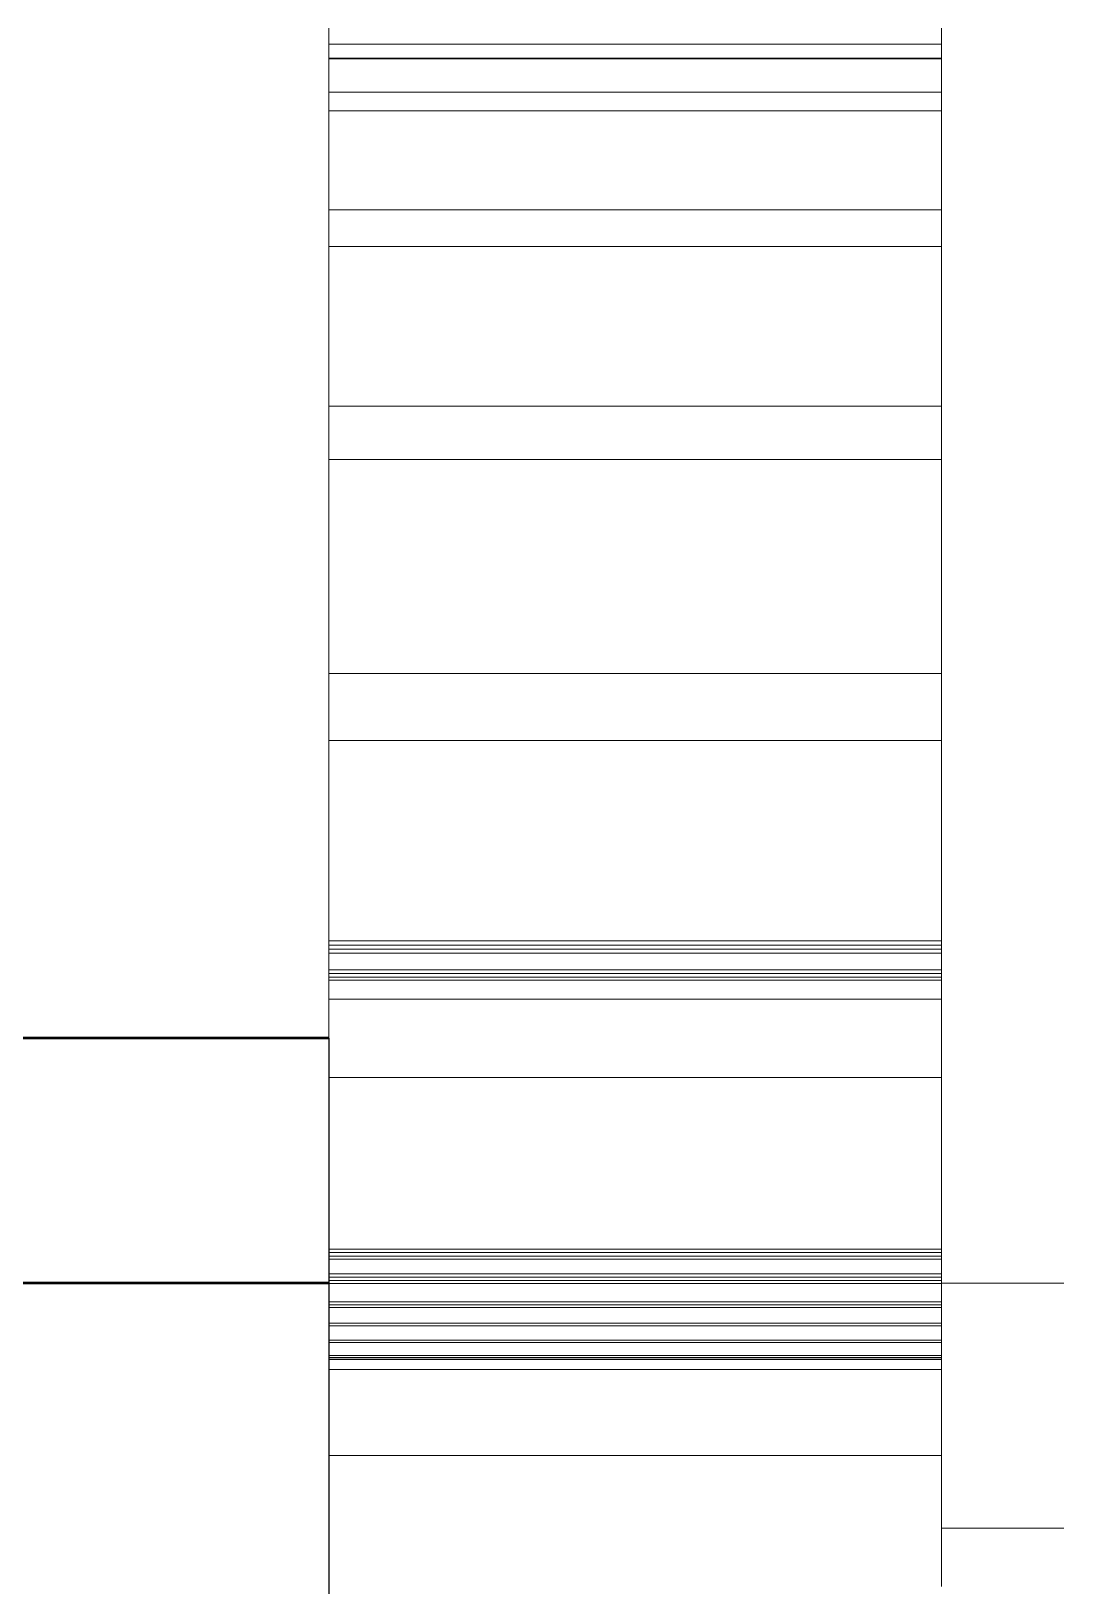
# Model space of a CAD drawing. Header units: millimetres. Extents: x 278858 to 279223, y 218711 to 219074.
# Drawn here: x 279137.7 to 279146.13, y 218819.36 to 218832.05 of the extents above; entities that cross this region are included whole.
import ezdxf

# ---------------------------------------------------------------- set-up
doc = ezdxf.new("R2010")
doc.units = ezdxf.units.MM
doc.header["$LTSCALE"] = 2
doc.layers.add('AM_9', color=251, linetype='Continuous', lineweight=15)
doc.layers.add('Visibile (ANSI)', color=7, linetype='Continuous', lineweight=50)

msp = doc.modelspace()

# ---------------------------------------------------------------- linework, layer by layer
msp.add_line((279140.131, 218823.828), (279140.131, 218807.828))
at = {"layer": 'AM_9'}
for p, q in [((279140.131, 218831.942), (279140.131, 218832.074)), ((279145.131, 218832.074), (279145.131, 218831.942)), ((279140.131, 218831.942), (279140.131, 218831.828)), ((279140.131, 218831.942), (279145.131, 218831.942)), ((279145.131, 218831.828), (279145.131, 218831.942)), ((279140.131, 218831.828), (279140.131, 218831.824)), ((279140.131, 218831.828), (279145.131, 218831.828)), ((279140.131, 218831.759), (279140.131, 218831.824)), ((279140.131, 218831.824), (279145.131, 218831.824)), ((279145.131, 218831.824), (279145.131, 218831.828)), ((279145.131, 218831.824), (279145.131, 218831.759)), ((279140.131, 218831.694), (279140.131, 218831.759)), ((279140.131, 218831.63), (279140.131, 218831.694)), ((279145.131, 218831.759), (279145.131, 218831.694)), ((279145.131, 218831.694), (279145.131, 218831.63)), ((279140.131, 218831.568), (279140.131, 218831.63)), ((279140.131, 218831.551), (279140.131, 218831.568)), ((279140.131, 218831.551), (279140.131, 218831.398)), ((279140.131, 218831.551), (279145.131, 218831.551)), ((279145.131, 218831.63), (279145.131, 218831.568)), ((279145.131, 218831.568), (279145.131, 218831.551)), ((279145.131, 218831.398), (279145.131, 218831.551)), ((279140.131, 218831.327), (279140.131, 218831.398)), ((279140.131, 218831.398), (279145.131, 218831.398)), ((279140.131, 218831.257), (279140.131, 218831.327)), ((279145.131, 218831.398), (279145.131, 218831.327)), ((279145.131, 218831.327), (279145.131, 218831.257)), ((279140.131, 218831.189), (279140.131, 218831.257)), ((279140.131, 218831.121), (279140.131, 218831.189)), ((279145.131, 218831.257), (279145.131, 218831.189)), ((279145.131, 218831.189), (279145.131, 218831.121)), ((279140.131, 218831.055), (279140.131, 218831.121)), ((279140.131, 218830.99), (279140.131, 218831.055)), ((279145.131, 218831.121), (279145.131, 218831.055)), ((279145.131, 218831.055), (279145.131, 218830.99)), ((279140.131, 218830.926), (279140.131, 218830.99)), ((279140.131, 218830.863), (279140.131, 218830.926)), ((279145.131, 218830.99), (279145.131, 218830.926)), ((279145.131, 218830.926), (279145.131, 218830.863)), ((279140.131, 218830.802), (279140.131, 218830.863)), ((279140.131, 218830.742), (279140.131, 218830.802)), ((279145.131, 218830.863), (279145.131, 218830.802)), ((279145.131, 218830.802), (279145.131, 218830.742)), ((279140.131, 218830.683), (279140.131, 218830.742)), ((279140.131, 218830.625), (279140.131, 218830.683)), ((279145.131, 218830.742), (279145.131, 218830.683)), ((279145.131, 218830.683), (279145.131, 218830.625)), ((279140.131, 218830.591), (279140.131, 218830.625)), ((279140.131, 218830.591), (279140.131, 218830.291)), ((279140.131, 218830.591), (279145.131, 218830.591)), ((279145.131, 218830.625), (279145.131, 218830.591)), ((279145.131, 218830.291), (279145.131, 218830.591)), ((279140.131, 218830.218), (279140.131, 218830.291)), ((279140.131, 218830.291), (279145.131, 218830.291)), ((279145.131, 218830.291), (279145.131, 218830.218)), ((279140.131, 218830.146), (279140.131, 218830.218)), ((279145.131, 218830.218), (279145.131, 218830.146)), ((279140.131, 218830.076), (279140.131, 218830.146)), ((279140.131, 218830.007), (279140.131, 218830.076)), ((279145.131, 218830.146), (279145.131, 218830.076)), ((279145.131, 218830.076), (279145.131, 218830.007)), ((279140.131, 218829.939), (279140.131, 218830.007)), ((279140.131, 218829.872), (279140.131, 218829.939)), ((279145.131, 218830.007), (279145.131, 218829.939)), ((279145.131, 218829.939), (279145.131, 218829.872)), ((279140.131, 218829.807), (279140.131, 218829.872)), ((279140.131, 218829.743), (279140.131, 218829.807)), ((279145.131, 218829.872), (279145.131, 218829.807)), ((279145.131, 218829.807), (279145.131, 218829.743)), ((279140.131, 218829.681), (279140.131, 218829.743)), ((279140.131, 218829.62), (279140.131, 218829.681)), ((279145.131, 218829.743), (279145.131, 218829.681)), ((279145.131, 218829.681), (279145.131, 218829.62)), ((279140.131, 218829.56), (279140.131, 218829.62)), ((279140.131, 218829.502), (279140.131, 218829.56)), ((279145.131, 218829.62), (279145.131, 218829.56)), ((279145.131, 218829.56), (279145.131, 218829.502)), ((279140.131, 218829.445), (279140.131, 218829.502)), ((279140.131, 218829.389), (279140.131, 218829.445)), ((279140.131, 218829.335), (279140.131, 218829.389)), ((279145.131, 218829.502), (279145.131, 218829.445)), ((279145.131, 218829.445), (279145.131, 218829.389)), ((279145.131, 218829.389), (279145.131, 218829.335)), ((279140.131, 218829.282), (279140.131, 218829.335)), ((279140.131, 218829.231), (279140.131, 218829.282)), ((279145.131, 218829.335), (279145.131, 218829.282)), ((279145.131, 218829.282), (279145.131, 218829.231)), ((279140.131, 218829.181), (279140.131, 218829.231)), ((279140.131, 218829.132), (279140.131, 218829.181)), ((279145.131, 218829.231), (279145.131, 218829.181)), ((279145.131, 218829.181), (279145.131, 218829.132)), ((279140.131, 218829.085), (279140.131, 218829.132)), ((279140.131, 218829.039), (279140.131, 218829.085)), ((279140.131, 218828.995), (279140.131, 218829.039)), ((279145.131, 218829.132), (279145.131, 218829.085)), ((279145.131, 218829.085), (279145.131, 218829.039)), ((279145.131, 218829.039), (279145.131, 218828.995)), ((279140.131, 218828.986), (279140.131, 218828.995)), ((279140.131, 218828.986), (279140.131, 218828.552)), ((279140.131, 218828.986), (279145.131, 218828.986)), ((279145.131, 218828.995), (279145.131, 218828.986)), ((279145.131, 218828.552), (279145.131, 218828.986)), ((279140.131, 218828.48), (279140.131, 218828.552)), ((279140.131, 218828.552), (279145.131, 218828.552)), ((279145.131, 218828.552), (279145.131, 218828.48)), ((279140.131, 218828.409), (279140.131, 218828.48)), ((279140.131, 218828.34), (279140.131, 218828.409)), ((279145.131, 218828.48), (279145.131, 218828.409)), ((279145.131, 218828.409), (279145.131, 218828.34)), ((279140.131, 218828.272), (279140.131, 218828.34)), ((279140.131, 218828.206), (279140.131, 218828.272)), ((279145.131, 218828.34), (279145.131, 218828.272)), ((279145.131, 218828.272), (279145.131, 218828.206)), ((279140.131, 218828.141), (279140.131, 218828.206)), ((279140.131, 218828.077), (279140.131, 218828.141)), ((279145.131, 218828.206), (279145.131, 218828.141)), ((279145.131, 218828.141), (279145.131, 218828.077)), ((279140.131, 218828.015), (279140.131, 218828.077)), ((279140.131, 218827.954), (279140.131, 218828.015)), ((279145.131, 218828.077), (279145.131, 218828.015)), ((279145.131, 218828.015), (279145.131, 218827.954)), ((279140.131, 218827.895), (279140.131, 218827.954)), ((279140.131, 218827.837), (279140.131, 218827.895)), ((279145.131, 218827.954), (279145.131, 218827.895)), ((279145.131, 218827.895), (279145.131, 218827.837)), ((279140.131, 218827.781), (279140.131, 218827.837)), ((279140.131, 218827.726), (279140.131, 218827.781)), ((279145.131, 218827.837), (279145.131, 218827.781)), ((279145.131, 218827.781), (279145.131, 218827.726)), ((279140.131, 218827.673), (279140.131, 218827.726)), ((279140.131, 218827.621), (279140.131, 218827.673)), ((279140.131, 218827.57), (279140.131, 218827.621)), ((279145.131, 218827.726), (279145.131, 218827.673)), ((279145.131, 218827.673), (279145.131, 218827.621)), ((279145.131, 218827.621), (279145.131, 218827.57)), ((279140.131, 218827.521), (279140.131, 218827.57)), ((279140.131, 218827.474), (279140.131, 218827.521)), ((279145.131, 218827.57), (279145.131, 218827.521)), ((279145.131, 218827.521), (279145.131, 218827.474)), ((279140.131, 218827.427), (279140.131, 218827.474)), ((279140.131, 218827.382), (279140.131, 218827.427)), ((279140.131, 218827.339), (279140.131, 218827.382)), ((279145.131, 218827.474), (279145.131, 218827.427)), ((279145.131, 218827.427), (279145.131, 218827.382)), ((279145.131, 218827.382), (279145.131, 218827.339)), ((279140.131, 218827.297), (279140.131, 218827.339)), ((279140.131, 218827.256), (279140.131, 218827.297)), ((279140.131, 218827.217), (279140.131, 218827.256)), ((279145.131, 218827.339), (279145.131, 218827.297)), ((279145.131, 218827.297), (279145.131, 218827.256)), ((279145.131, 218827.256), (279145.131, 218827.217)), ((279140.131, 218827.179), (279140.131, 218827.217)), ((279140.131, 218827.143), (279140.131, 218827.179)), ((279140.131, 218827.108), (279140.131, 218827.143)), ((279140.131, 218827.074), (279140.131, 218827.108)), ((279145.131, 218827.217), (279145.131, 218827.179)), ((279145.131, 218827.179), (279145.131, 218827.143)), ((279145.131, 218827.143), (279145.131, 218827.108)), ((279145.131, 218827.108), (279145.131, 218827.074)), ((279140.131, 218827.042), (279140.131, 218827.074)), ((279140.131, 218827.011), (279140.131, 218827.042)), ((279140.131, 218826.982), (279140.131, 218827.011)), ((279140.131, 218826.953), (279140.131, 218826.982)), ((279145.131, 218827.074), (279145.131, 218827.042)), ((279145.131, 218827.042), (279145.131, 218827.011)), ((279145.131, 218827.011), (279145.131, 218826.982)), ((279145.131, 218826.982), (279145.131, 218826.953)), ((279140.131, 218826.926), (279140.131, 218826.953)), ((279140.131, 218826.901), (279140.131, 218826.926)), ((279140.131, 218826.877), (279140.131, 218826.901)), ((279140.131, 218826.854), (279140.131, 218826.877)), ((279140.131, 218826.832), (279140.131, 218826.854)), ((279145.131, 218826.953), (279145.131, 218826.926)), ((279145.131, 218826.926), (279145.131, 218826.901)), ((279145.131, 218826.901), (279145.131, 218826.877)), ((279145.131, 218826.877), (279145.131, 218826.854)), ((279145.131, 218826.854), (279145.131, 218826.832)), ((279140.131, 218826.812), (279140.131, 218826.832)), ((279140.131, 218826.806), (279140.131, 218826.812)), ((279140.131, 218826.806), (279140.131, 218826.258)), ((279140.131, 218826.806), (279145.131, 218826.806)), ((279145.131, 218826.832), (279145.131, 218826.812)), ((279145.131, 218826.812), (279145.131, 218826.806)), ((279145.131, 218826.258), (279145.131, 218826.806)), ((279140.131, 218826.189), (279140.131, 218826.258)), ((279140.131, 218826.258), (279145.131, 218826.258)), ((279145.131, 218826.258), (279145.131, 218826.189)), ((279140.131, 218826.123), (279140.131, 218826.189)), ((279140.131, 218826.058), (279140.131, 218826.123)), ((279145.131, 218826.189), (279145.131, 218826.123)), ((279145.131, 218826.123), (279145.131, 218826.058)), ((279140.131, 218825.994), (279140.131, 218826.058)), ((279140.131, 218825.932), (279140.131, 218825.994)), ((279145.131, 218826.058), (279145.131, 218825.994)), ((279145.131, 218825.994), (279145.131, 218825.932)), ((279140.131, 218825.871), (279140.131, 218825.932)), ((279140.131, 218825.812), (279140.131, 218825.871)), ((279145.131, 218825.932), (279145.131, 218825.871)), ((279145.131, 218825.871), (279145.131, 218825.812)), ((279140.131, 218825.754), (279140.131, 218825.812)), ((279140.131, 218825.698), (279140.131, 218825.754)), ((279145.131, 218825.812), (279145.131, 218825.754)), ((279145.131, 218825.754), (279145.131, 218825.698)), ((279140.131, 218825.643), (279140.131, 218825.698)), ((279140.131, 218825.59), (279140.131, 218825.643)), ((279140.131, 218825.538), (279140.131, 218825.59)), ((279145.131, 218825.698), (279145.131, 218825.643)), ((279145.131, 218825.643), (279145.131, 218825.59)), ((279145.131, 218825.59), (279145.131, 218825.538)), ((279140.131, 218825.488), (279140.131, 218825.538)), ((279140.131, 218825.439), (279140.131, 218825.488)), ((279145.131, 218825.538), (279145.131, 218825.488)), ((279145.131, 218825.488), (279145.131, 218825.439)), ((279140.131, 218825.391), (279140.131, 218825.439)), ((279140.131, 218825.345), (279140.131, 218825.391)), ((279140.131, 218825.301), (279140.131, 218825.345)), ((279145.131, 218825.439), (279145.131, 218825.391)), ((279145.131, 218825.391), (279145.131, 218825.345)), ((279145.131, 218825.345), (279145.131, 218825.301)), ((279140.131, 218825.257), (279140.131, 218825.301)), ((279140.131, 218825.215), (279140.131, 218825.257)), ((279140.131, 218825.175), (279140.131, 218825.215)), ((279145.131, 218825.301), (279145.131, 218825.257)), ((279145.131, 218825.257), (279145.131, 218825.215)), ((279145.131, 218825.215), (279145.131, 218825.175)), ((279140.131, 218825.136), (279140.131, 218825.175)), ((279140.131, 218825.098), (279140.131, 218825.136)), ((279140.131, 218825.062), (279140.131, 218825.098)), ((279145.131, 218825.175), (279145.131, 218825.136)), ((279145.131, 218825.136), (279145.131, 218825.098)), ((279145.131, 218825.098), (279145.131, 218825.062)), ((279140.131, 218825.027), (279140.131, 218825.062)), ((279140.131, 218824.993), (279140.131, 218825.027)), ((279140.131, 218824.961), (279140.131, 218824.993)), ((279140.131, 218824.93), (279140.131, 218824.961)), ((279145.131, 218825.062), (279145.131, 218825.027)), ((279145.131, 218825.027), (279145.131, 218824.993)), ((279145.131, 218824.993), (279145.131, 218824.961)), ((279145.131, 218824.961), (279145.131, 218824.93)), ((279140.131, 218824.9), (279140.131, 218824.93)), ((279140.131, 218824.872), (279140.131, 218824.9)), ((279140.131, 218824.844), (279140.131, 218824.872)), ((279140.131, 218824.818), (279140.131, 218824.844)), ((279145.131, 218824.93), (279145.131, 218824.9)), ((279145.131, 218824.9), (279145.131, 218824.872)), ((279145.131, 218824.872), (279145.131, 218824.844)), ((279145.131, 218824.844), (279145.131, 218824.818)), ((279140.131, 218824.794), (279140.131, 218824.818)), ((279140.131, 218824.77), (279140.131, 218824.794)), ((279140.131, 218824.748), (279140.131, 218824.77)), ((279140.131, 218824.727), (279140.131, 218824.748)), ((279140.131, 218824.707), (279140.131, 218824.727)), ((279140.131, 218824.689), (279140.131, 218824.707)), ((279145.131, 218824.818), (279145.131, 218824.794)), ((279145.131, 218824.794), (279145.131, 218824.77)), ((279145.131, 218824.77), (279145.131, 218824.748)), ((279145.131, 218824.748), (279145.131, 218824.727)), ((279145.131, 218824.727), (279145.131, 218824.707)), ((279145.131, 218824.707), (279145.131, 218824.689)), ((279140.131, 218824.671), (279140.131, 218824.689)), ((279140.131, 218824.655), (279140.131, 218824.671)), ((279140.131, 218824.622), (279140.131, 218824.655)), ((279140.131, 218824.587), (279140.131, 218824.622)), ((279140.131, 218824.622), (279145.131, 218824.622)), ((279140.131, 218824.554), (279140.131, 218824.587)), ((279140.131, 218824.587), (279145.131, 218824.587)), ((279145.131, 218824.689), (279145.131, 218824.671)), ((279145.131, 218824.671), (279145.131, 218824.655)), ((279145.131, 218824.655), (279145.131, 218824.622)), ((279145.131, 218824.622), (279145.131, 218824.587)), ((279145.131, 218824.587), (279145.131, 218824.554)), ((279140.131, 218824.522), (279140.131, 218824.554)), ((279140.131, 218824.554), (279145.131, 218824.554)), ((279140.131, 218824.418), (279140.131, 218824.522)), ((279140.131, 218824.522), (279145.131, 218824.522)), ((279145.131, 218824.554), (279145.131, 218824.522)), ((279145.131, 218824.522), (279145.131, 218824.418)), ((279140.131, 218824.386), (279140.131, 218824.418)), ((279140.131, 218824.355), (279140.131, 218824.386)), ((279140.131, 218824.386), (279145.131, 218824.386)), ((279140.131, 218824.327), (279140.131, 218824.355)), ((279140.131, 218824.355), (279145.131, 218824.355)), ((279140.131, 218824.301), (279140.131, 218824.327)), ((279140.131, 218824.327), (279145.131, 218824.327)), ((279145.131, 218824.418), (279145.131, 218824.386)), ((279145.131, 218824.386), (279145.131, 218824.355)), ((279145.131, 218824.355), (279145.131, 218824.327)), ((279145.131, 218824.327), (279145.131, 218824.301)), ((279140.131, 218824.147), (279140.131, 218824.301)), ((279140.131, 218824.301), (279145.131, 218824.301)), ((279145.131, 218824.301), (279145.131, 218824.147)), ((279140.131, 218824.146), (279140.131, 218824.147)), ((279140.131, 218824.147), (279145.131, 218824.147)), ((279140.131, 218824.146), (279140.131, 218823.507)), ((279140.131, 218824.146), (279145.131, 218824.146)), ((279145.131, 218824.147), (279145.131, 218824.146)), ((279145.131, 218823.507), (279145.131, 218824.146)), ((279140.131, 218823.446), (279140.131, 218823.507)), ((279140.131, 218823.507), (279145.131, 218823.507)), ((279140.131, 218823.386), (279140.131, 218823.446)), ((279145.131, 218823.507), (279145.131, 218823.446)), ((279145.131, 218823.446), (279145.131, 218823.386)), ((279140.131, 218823.328), (279140.131, 218823.386)), ((279140.131, 218823.271), (279140.131, 218823.328)), ((279145.131, 218823.386), (279145.131, 218823.328)), ((279145.131, 218823.328), (279145.131, 218823.271)), ((279140.131, 218823.216), (279140.131, 218823.271)), ((279140.131, 218823.163), (279140.131, 218823.216)), ((279145.131, 218823.271), (279145.131, 218823.216)), ((279145.131, 218823.216), (279145.131, 218823.163)), ((279140.131, 218823.11), (279140.131, 218823.163)), ((279140.131, 218823.06), (279140.131, 218823.11)), ((279140.131, 218823.01), (279140.131, 218823.06)), ((279145.131, 218823.163), (279145.131, 218823.11)), ((279145.131, 218823.11), (279145.131, 218823.06)), ((279145.131, 218823.06), (279145.131, 218823.01)), ((279140.131, 218822.962), (279140.131, 218823.01)), ((279140.131, 218822.916), (279140.131, 218822.962)), ((279140.131, 218822.871), (279140.131, 218822.916)), ((279145.131, 218823.01), (279145.131, 218822.962)), ((279145.131, 218822.962), (279145.131, 218822.916)), ((279145.131, 218822.916), (279145.131, 218822.871)), ((279140.131, 218822.827), (279140.131, 218822.871)), ((279140.131, 218822.785), (279140.131, 218822.827)), ((279145.131, 218822.871), (279145.131, 218822.827)), ((279145.131, 218822.827), (279145.131, 218822.785)), ((279140.131, 218822.744), (279140.131, 218822.785)), ((279140.131, 218822.704), (279140.131, 218822.744)), ((279140.131, 218822.666), (279140.131, 218822.704)), ((279140.131, 218822.629), (279140.131, 218822.666)), ((279145.131, 218822.785), (279145.131, 218822.744)), ((279145.131, 218822.744), (279145.131, 218822.704)), ((279145.131, 218822.704), (279145.131, 218822.666)), ((279145.131, 218822.666), (279145.131, 218822.629)), ((279140.131, 218822.593), (279140.131, 218822.629)), ((279140.131, 218822.559), (279140.131, 218822.593)), ((279140.131, 218822.526), (279140.131, 218822.559)), ((279145.131, 218822.629), (279145.131, 218822.593)), ((279145.131, 218822.593), (279145.131, 218822.559)), ((279145.131, 218822.559), (279145.131, 218822.526)), ((279140.131, 218822.494), (279140.131, 218822.526)), ((279140.131, 218822.464), (279140.131, 218822.494)), ((279140.131, 218822.434), (279140.131, 218822.464)), ((279140.131, 218822.406), (279140.131, 218822.434)), ((279145.131, 218822.526), (279145.131, 218822.494)), ((279145.131, 218822.494), (279145.131, 218822.464)), ((279145.131, 218822.464), (279145.131, 218822.434)), ((279145.131, 218822.434), (279145.131, 218822.406)), ((279140.131, 218822.379), (279140.131, 218822.406)), ((279140.131, 218822.354), (279140.131, 218822.379)), ((279140.131, 218822.329), (279140.131, 218822.354)), ((279140.131, 218822.306), (279140.131, 218822.329)), ((279140.131, 218822.284), (279140.131, 218822.306)), ((279140.131, 218822.262), (279140.131, 218822.284)), ((279145.131, 218822.406), (279145.131, 218822.379)), ((279145.131, 218822.379), (279145.131, 218822.354)), ((279145.131, 218822.354), (279145.131, 218822.329)), ((279145.131, 218822.329), (279145.131, 218822.306)), ((279145.131, 218822.306), (279145.131, 218822.284)), ((279145.131, 218822.284), (279145.131, 218822.262)), ((279140.131, 218822.242), (279140.131, 218822.262)), ((279140.131, 218822.223), (279140.131, 218822.242)), ((279140.131, 218822.206), (279140.131, 218822.223)), ((279140.131, 218822.189), (279140.131, 218822.206)), ((279140.131, 218822.173), (279140.131, 218822.189)), ((279140.131, 218822.158), (279140.131, 218822.173)), ((279140.131, 218822.144), (279140.131, 218822.158)), ((279145.131, 218822.262), (279145.131, 218822.242)), ((279145.131, 218822.242), (279145.131, 218822.223)), ((279145.131, 218822.223), (279145.131, 218822.206)), ((279145.131, 218822.206), (279145.131, 218822.189)), ((279145.131, 218822.189), (279145.131, 218822.173)), ((279145.131, 218822.173), (279145.131, 218822.158)), ((279145.131, 218822.158), (279145.131, 218822.144)), ((279140.131, 218822.131), (279140.131, 218822.144)), ((279140.131, 218822.106), (279140.131, 218822.131)), ((279140.131, 218822.077), (279140.131, 218822.106)), ((279140.131, 218822.106), (279145.131, 218822.106)), ((279140.131, 218822.049), (279140.131, 218822.077)), ((279140.131, 218822.077), (279145.131, 218822.077)), ((279140.131, 218822.023), (279140.131, 218822.049)), ((279140.131, 218822.049), (279145.131, 218822.049)), ((279145.131, 218822.144), (279145.131, 218822.131)), ((279145.131, 218822.131), (279145.131, 218822.106)), ((279145.131, 218822.106), (279145.131, 218822.077)), ((279145.131, 218822.077), (279145.131, 218822.049)), ((279145.131, 218822.049), (279145.131, 218822.023)), ((279140.131, 218821.932), (279140.131, 218822.023)), ((279140.131, 218822.023), (279145.131, 218822.023)), ((279140.131, 218821.904), (279140.131, 218821.932)), ((279140.131, 218821.876), (279140.131, 218821.904)), ((279140.131, 218821.904), (279145.131, 218821.904)), ((279145.131, 218822.023), (279145.131, 218821.932)), ((279145.131, 218821.932), (279145.131, 218821.904)), ((279145.131, 218821.904), (279145.131, 218821.876)), ((279140.131, 218821.85), (279140.131, 218821.876)), ((279140.131, 218821.876), (279145.131, 218821.876)), ((279140.131, 218821.825), (279140.131, 218821.85)), ((279140.131, 218821.85), (279145.131, 218821.85)), ((279140.131, 218821.676), (279140.131, 218821.825)), ((279140.131, 218821.825), (279145.131, 218821.825)), ((279145.131, 218821.876), (279145.131, 218821.85)), ((279145.131, 218821.85), (279145.131, 218821.825)), ((279145.131, 218821.828), (279146.131, 218821.828)), ((279145.131, 218821.825), (279145.131, 218821.676)), ((279140.131, 218821.652), (279140.131, 218821.676)), ((279140.131, 218821.676), (279145.131, 218821.676)), ((279140.131, 218821.63), (279140.131, 218821.652)), ((279140.131, 218821.652), (279145.131, 218821.652)), ((279145.131, 218821.676), (279145.131, 218821.652)), ((279145.131, 218821.652), (279145.131, 218821.63)), ((279140.131, 218821.501), (279140.131, 218821.63)), ((279140.131, 218821.63), (279145.131, 218821.63)), ((279145.131, 218821.63), (279145.131, 218821.501)), ((279140.131, 218821.48), (279140.131, 218821.501)), ((279140.131, 218821.501), (279145.131, 218821.501)), ((279140.131, 218821.48), (279140.131, 218821.362)), ((279140.131, 218821.48), (279145.131, 218821.48)), ((279145.131, 218821.501), (279145.131, 218821.48)), ((279145.131, 218821.362), (279145.131, 218821.48)), ((279140.131, 218821.344), (279140.131, 218821.362)), ((279140.131, 218821.362), (279145.131, 218821.362)), ((279140.131, 218821.237), (279140.131, 218821.344)), ((279140.131, 218821.344), (279145.131, 218821.344)), ((279145.131, 218821.362), (279145.131, 218821.344)), ((279145.131, 218821.344), (279145.131, 218821.237)), ((279140.131, 218821.221), (279140.131, 218821.237)), ((279140.131, 218821.237), (279145.131, 218821.237)), ((279140.131, 218821.206), (279140.131, 218821.221)), ((279140.131, 218821.221), (279145.131, 218821.221)), ((279140.131, 218821.205), (279140.131, 218821.206)), ((279140.131, 218821.206), (279145.131, 218821.206)), ((279140.131, 218821.204), (279140.131, 218821.205)), ((279140.131, 218821.205), (279145.131, 218821.205)), ((279140.131, 218821.202), (279140.131, 218821.204)), ((279140.131, 218821.204), (279140.131, 218821.204)), ((279140.131, 218821.2), (279140.131, 218821.202)), ((279140.131, 218821.198), (279140.131, 218821.2)), ((279140.131, 218821.195), (279140.131, 218821.198)), ((279140.131, 218821.191), (279140.131, 218821.195)), ((279140.131, 218821.186), (279140.131, 218821.191)), ((279140.131, 218821.181), (279140.131, 218821.186)), ((279140.131, 218821.175), (279140.131, 218821.181)), ((279140.131, 218821.168), (279140.131, 218821.175)), ((279140.131, 218821.161), (279140.131, 218821.168)), ((279140.131, 218821.152), (279140.131, 218821.161)), ((279140.131, 218821.143), (279140.131, 218821.152)), ((279140.131, 218821.133), (279140.131, 218821.143)), ((279145.131, 218821.237), (279145.131, 218821.221)), ((279145.131, 218821.221), (279145.131, 218821.206)), ((279145.131, 218821.206), (279145.131, 218821.205)), ((279145.131, 218821.205), (279145.131, 218821.204)), ((279145.131, 218821.204), (279145.131, 218821.202)), ((279145.131, 218821.204), (279145.131, 218821.204)), ((279145.131, 218821.202), (279145.131, 218821.2)), ((279145.131, 218821.2), (279145.131, 218821.198)), ((279145.131, 218821.198), (279145.131, 218821.195)), ((279145.131, 218821.195), (279145.131, 218821.191)), ((279145.131, 218821.191), (279145.131, 218821.186)), ((279145.131, 218821.186), (279145.131, 218821.181)), ((279145.131, 218821.181), (279145.131, 218821.175)), ((279145.131, 218821.175), (279145.131, 218821.168)), ((279145.131, 218821.168), (279145.131, 218821.161)), ((279145.131, 218821.161), (279145.131, 218821.152)), ((279145.131, 218821.152), (279145.131, 218821.143)), ((279145.131, 218821.143), (279145.131, 218821.133)), ((279140.131, 218821.122), (279140.131, 218821.133)), ((279140.131, 218821.122), (279140.131, 218820.421)), ((279140.131, 218821.122), (279145.131, 218821.122)), ((279145.131, 218821.133), (279145.131, 218821.122)), ((279145.131, 218820.421), (279145.131, 218821.122)), ((279140.131, 218820.369), (279140.131, 218820.421)), ((279140.131, 218820.421), (279145.131, 218820.421)), ((279145.131, 218820.421), (279145.131, 218820.369)), ((279140.131, 218820.319), (279140.131, 218820.369)), ((279140.131, 218820.271), (279140.131, 218820.319)), ((279140.131, 218820.224), (279140.131, 218820.271)), ((279145.131, 218820.369), (279145.131, 218820.319)), ((279145.131, 218820.319), (279145.131, 218820.271)), ((279145.131, 218820.271), (279145.131, 218820.224)), ((279140.131, 218820.178), (279140.131, 218820.224)), ((279140.131, 218820.133), (279140.131, 218820.178)), ((279140.131, 218820.09), (279140.131, 218820.133)), ((279145.131, 218820.224), (279145.131, 218820.178)), ((279145.131, 218820.178), (279145.131, 218820.133)), ((279145.131, 218820.133), (279145.131, 218820.09)), ((279140.131, 218820.049), (279140.131, 218820.09)), ((279140.131, 218820.009), (279140.131, 218820.049)), ((279140.131, 218819.97), (279140.131, 218820.009)), ((279145.131, 218820.09), (279145.131, 218820.049)), ((279145.131, 218820.049), (279145.131, 218820.009)), ((279145.131, 218820.009), (279145.131, 218819.97)), ((279140.131, 218819.932), (279140.131, 218819.97)), ((279140.131, 218819.896), (279140.131, 218819.932)), ((279140.131, 218819.86), (279140.131, 218819.896)), ((279145.131, 218819.97), (279145.131, 218819.932)), ((279145.131, 218819.932), (279145.131, 218819.896)), ((279145.131, 218819.896), (279145.131, 218819.86)), ((279140.131, 218819.827), (279140.131, 218819.86)), ((279140.131, 218819.794), (279140.131, 218819.827)), ((279140.131, 218819.763), (279140.131, 218819.794)), ((279140.131, 218819.732), (279140.131, 218819.763)), ((279145.131, 218819.86), (279145.131, 218819.827)), ((279146.131, 218819.828), (279145.131, 218819.828)), ((279145.131, 218819.827), (279145.131, 218819.794)), ((279145.131, 218819.794), (279145.131, 218819.763)), ((279145.131, 218819.763), (279145.131, 218819.732)), ((279140.131, 218819.703), (279140.131, 218819.732)), ((279140.131, 218819.676), (279140.131, 218819.703)), ((279140.131, 218819.649), (279140.131, 218819.676)), ((279140.131, 218819.623), (279140.131, 218819.649)), ((279140.131, 218819.599), (279140.131, 218819.623)), ((279145.131, 218819.732), (279145.131, 218819.703)), ((279145.131, 218819.703), (279145.131, 218819.676)), ((279145.131, 218819.676), (279145.131, 218819.649)), ((279145.131, 218819.649), (279145.131, 218819.623)), ((279145.131, 218819.623), (279145.131, 218819.599)), ((279140.131, 218819.575), (279140.131, 218819.599)), ((279140.131, 218819.553), (279140.131, 218819.575)), ((279140.131, 218819.532), (279140.131, 218819.553)), ((279140.131, 218819.512), (279140.131, 218819.532)), ((279140.131, 218819.492), (279140.131, 218819.512)), ((279140.131, 218819.474), (279140.131, 218819.492)), ((279145.131, 218819.599), (279145.131, 218819.575)), ((279145.131, 218819.575), (279145.131, 218819.553)), ((279145.131, 218819.553), (279145.131, 218819.532)), ((279145.131, 218819.532), (279145.131, 218819.512)), ((279145.131, 218819.512), (279145.131, 218819.492)), ((279145.131, 218819.492), (279145.131, 218819.474)), ((279140.131, 218819.457), (279140.131, 218819.474)), ((279140.131, 218819.441), (279140.131, 218819.457)), ((279140.131, 218819.425), (279140.131, 218819.441)), ((279140.131, 218819.411), (279140.131, 218819.425)), ((279140.131, 218819.397), (279140.131, 218819.411)), ((279140.131, 218819.384), (279140.131, 218819.397)), ((279140.131, 218819.372), (279140.131, 218819.384)), ((279140.131, 218819.361), (279140.131, 218819.372)), ((279140.131, 218819.351), (279140.131, 218819.361)), ((279145.131, 218819.474), (279145.131, 218819.457)), ((279145.131, 218819.457), (279145.131, 218819.441)), ((279145.131, 218819.441), (279145.131, 218819.425)), ((279145.131, 218819.425), (279145.131, 218819.411)), ((279145.131, 218819.411), (279145.131, 218819.397)), ((279145.131, 218819.397), (279145.131, 218819.384)), ((279145.131, 218819.384), (279145.131, 218819.372)), ((279145.131, 218819.372), (279145.131, 218819.361)), ((279145.131, 218819.361), (279145.131, 218819.351))]:
    msp.add_line(p, q, dxfattribs=at)
at = {"layer": 'Visibile (ANSI)'}
for p, q in [((279140.131, 218823.828), (279123.131, 218823.828)), ((279140.131, 218821.828), (279127.131, 218821.828))]:
    msp.add_line(p, q, dxfattribs=at)

doc.saveas('drawing.dxf')
